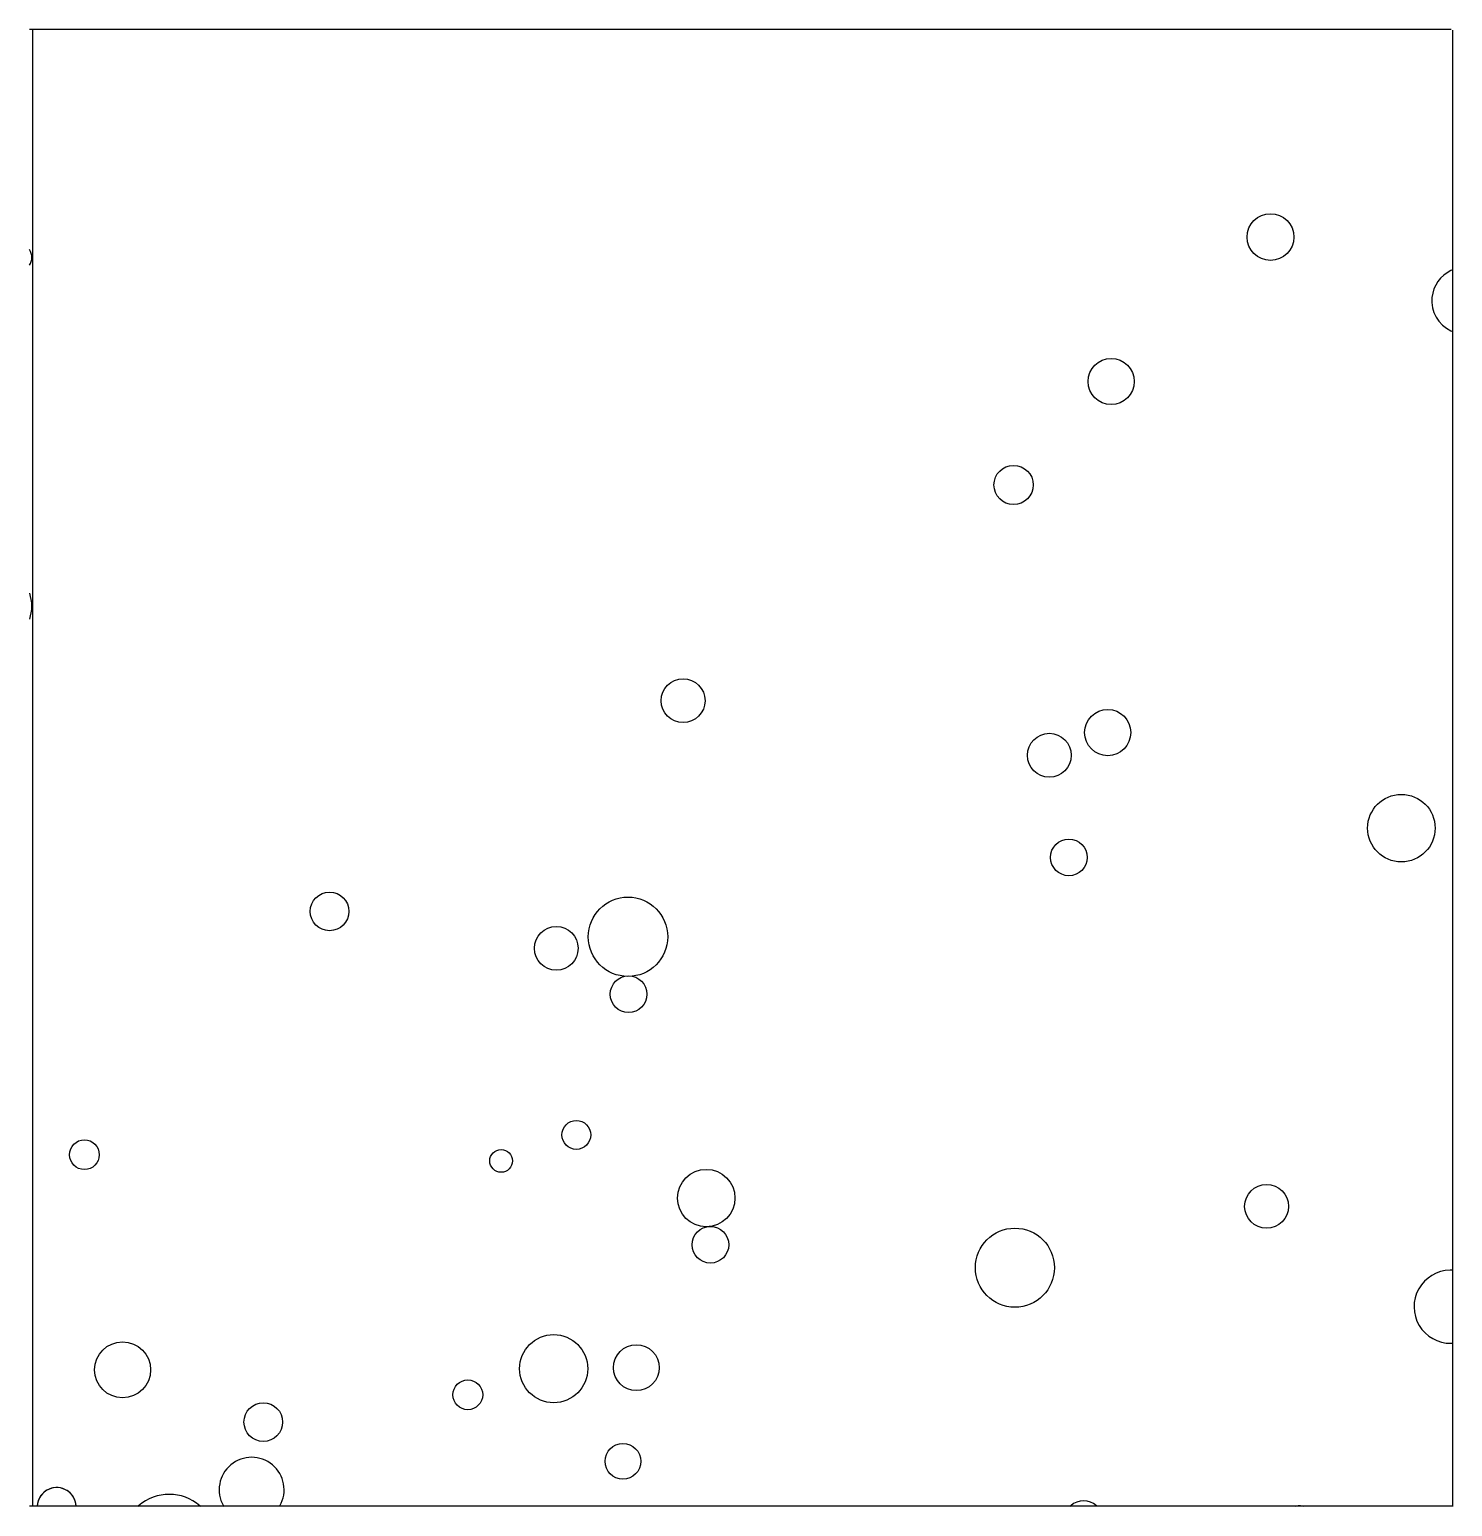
# Model space of a CAD drawing. Extents: x 7.05 to 8.03, y 6.52 to 7.55.
import ezdxf

# ---------------------------------------------------------------- set-up
doc = ezdxf.new("R2010")
doc.units = 0
doc.layers.add('LAYER1', color=7, linetype='CONTINUOUS')
doc.layers.add('LAYER12', color=5, linetype='CONTINUOUS')

msp = doc.modelspace()

# ---------------------------------------------------------------- linework, layer by layer
at = {"layer": 'LAYER1', "color": 7, "linetype": 'CONTINUOUS'}
for centre, radius in [((7.9069, 7.4027), 0.0162), ((7.7965, 7.3026), 0.016), ((7.7289, 7.2309), 0.0136), ((7.4999, 7.0814), 0.0152), ((7.7941, 7.0593), 0.016), ((7.7537, 7.0436), 0.0152), ((7.9976, 6.9931), 0.0234), ((7.7672, 6.9728), 0.0127), ((7.2549, 6.9354), 0.0134), ((7.4617, 6.9178), 0.0275), ((7.412, 6.9098), 0.0151), ((7.4621, 6.878), 0.0127), ((7.4259, 6.7805), 0.01), ((7.085, 6.7668), 0.0103), ((7.3738, 6.7625), 0.0079), ((7.5159, 6.7367), 0.0199), ((7.9042, 6.731), 0.0152), ((7.5188, 6.7044), 0.0127), ((7.7298, 6.6885), 0.0274), ((7.1115, 6.6177), 0.0194), ((7.4102, 6.6185), 0.0236), ((7.4675, 6.6192), 0.0159), ((7.3507, 6.6004), 0.0103), ((7.209, 6.5815), 0.0134), ((7.4582, 6.5543), 0.0124)]:
    msp.add_circle(centre, radius, dxfattribs=at)
for centre, radius, start, end in [((7.0383, 7.3886), 0.0103, -31.6386, 31.634), ((8.0417, 7.3586), 0.023, 114.961, 174.2544), ((8.0417, 7.3586), 0.023, 112.2727, 114.9599), ((8.0417, 7.3586), 0.023, 174.2541, -114.9625), ((8.0417, 7.3586), 0.023, -114.9625, -112.2753), ((7.0211, 7.1469), 0.0275, -19.0529, 19.0548), ((8.0317, 6.6614), 0.0253, 90.6384, -89.2689), ((8.0317, 6.6614), 0.0253, 89.2689, 90.6383), ((8.0317, 6.6614), 0.0253, 87.0357, 89.2689), ((8.0317, 6.6614), 0.0253, -89.2689, -87.0356), ((7.2009, 6.5346), 0.0225, -29.5887, -150.4107), ((7.0658, 6.5226), 0.0135, 3.6233, 176.3768), ((7.0658, 6.5226), 0.0135, 112.6345, 176.3762), ((7.0658, 6.5226), 0.0135, 3.6233, 112.6344), ((7.1438, 6.4987), 0.0327, 49.3348, 130.6671), ((7.0658, 6.5226), 0.0135, 176.3756, 178.1908), ((7.1438, 6.4987), 0.0327, 130.6671, 131.7991), ((7.1438, 6.4987), 0.0327, 48.196, 49.3347), ((7.2009, 6.5346), 0.0225, -150.4095, -149.1576), ((7.7774, 6.5141), 0.0129, 133.5379, 136.2259), ((7.7774, 6.5141), 0.0129, 133.5379, 136.2259), ((7.7774, 6.5141), 0.0129, 46.4514, 133.5396), ((7.927, 6.5082), 0.0152, 90.6269, 101.7615), ((7.927, 6.5082), 0.0152, 78.2402, 90.6269)]:
    msp.add_arc(centre, radius, start, end, dxfattribs=at)
at = {"layer": 'LAYER12', "color": 5, "linetype": 'CONTINUOUS'}
for points in [[(7.049, 7.5465), (7.047, 7.5465)], [(8.0321, 7.5465), (7.049, 7.5465)], [(7.0493, 7.546), (7.0493, 7.5465)], [(7.0493, 7.546), (7.0493, 7.546)], [(7.0493, 6.5235), (7.0493, 7.546)], [(7.0493, 7.546), (7.0493, 7.546)], [(8.033, 7.546), (8.033, 6.5235)], [(7.047, 6.5235), (7.049, 6.5235)], [(7.049, 6.5235), (8.0321, 6.5235)], [(7.0493, 6.5231), (7.0493, 6.5235)], [(7.0493, 6.5231), (7.0493, 6.5231)], [(7.0493, 6.5231), (7.0493, 6.5231)], [(8.0321, 6.5235), (8.033, 6.5235)], [(8.033, 6.5235), (8.033, 6.5231)]]:
    msp.add_lwpolyline(points, dxfattribs=at)

doc.saveas('drawing.dxf')
